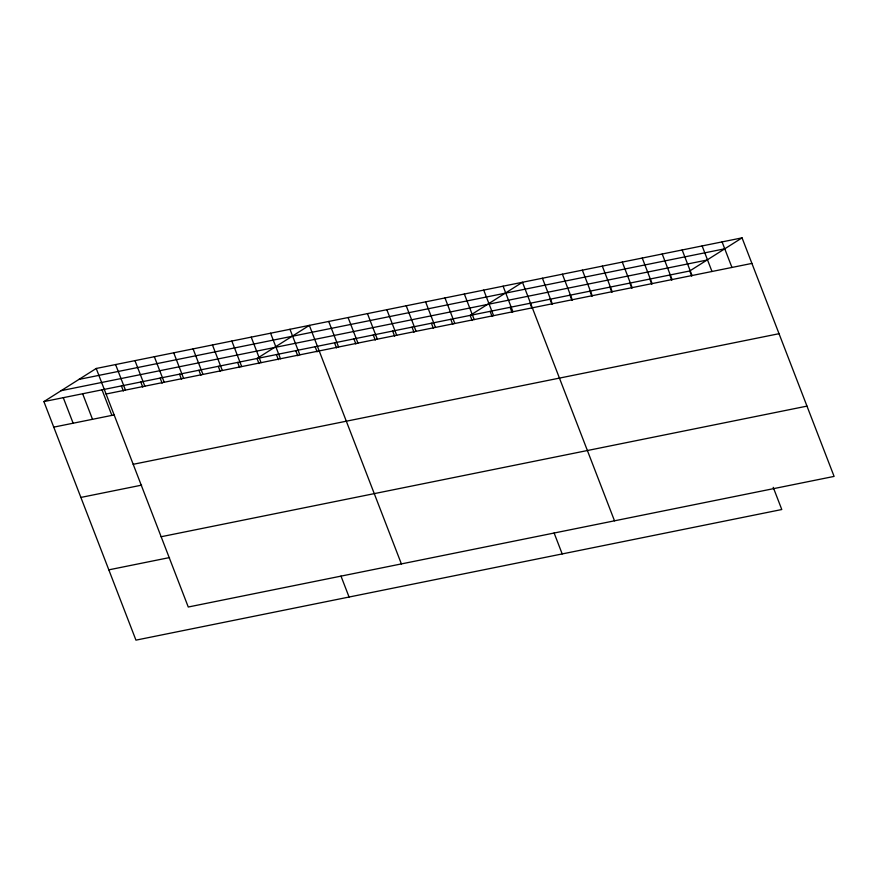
<?xml version="1.0" encoding="UTF-8"?>
<svg xmlns="http://www.w3.org/2000/svg" width="878" height="878" viewBox="0 0 878 878"><rect width="100%" height="100%" fill="white"/><g stroke="black" fill="none" stroke-linecap="round" stroke-linejoin="round"><path stroke-width="1.32" d="M773.222 487.334L781.782 509.525L135.947 640.139L43.9 401.597L96.218 368.475L742.053 237.861L834.1 476.403L188.265 607.016L96.218 368.475M43.9 401.597L689.735 270.984L742.053 237.861M78.954 379.406L724.789 248.792M61.164 390.666L706.999 260.053M106.073 394.013L751.908 263.411M53.756 427.136L114.469 414.866M133.193 464.308L779.038 333.695M80.875 497.431L141.588 485.15M161.146 536.732L806.981 406.119M108.828 569.844L169.531 557.574M722.089 241.9L731.945 267.45M702.126 245.939L711.981 271.478M682.162 249.978L692.029 275.516M689.735 270.984L691.71 276.087M662.21 254.005L672.065 279.555M669.771 275.023L671.747 280.126M642.246 258.044L652.102 283.594M649.808 279.061L651.783 284.165M622.282 262.083L632.138 287.633M629.844 283.089L631.82 288.204M602.319 266.122L612.175 291.672M609.892 287.128L611.856 292.242M582.355 270.161L592.211 295.71M589.928 291.167L591.893 296.281M562.392 274.199L572.247 299.738M569.965 295.206L571.929 300.309M542.428 278.238L552.284 303.777M550.001 299.244L551.977 304.348M614.512 520.819L522.465 282.266L470.147 315.389L472.123 320.503M530.038 303.283L532.013 308.387M503.094 286.184L512.95 311.734M510.074 307.311L512.05 312.425M483.723 290.102L493.579 315.652M490.111 311.35L492.086 316.464M464.341 294.02L474.197 319.57M554.106 532.968L562.194 553.93M444.97 297.938L454.826 323.488M450.776 319.307L452.752 324.421M425.589 301.856L435.455 327.406M431.405 323.225L433.37 328.339M406.218 305.774L416.073 331.324M412.023 327.143L413.999 332.257M386.847 309.704L396.702 335.242M392.653 331.061L394.617 336.175M367.465 313.622L377.331 339.16M373.271 334.979L375.246 340.093M348.094 317.54L357.95 343.079M353.9 338.897L355.875 344.011M328.723 321.458L338.579 346.997M334.529 342.815L336.493 347.929M401.389 563.917L309.341 325.376L257.024 358.487L258.999 363.602M315.147 346.733L317.123 351.848M289.97 329.294L299.826 354.833M295.776 350.651L297.752 355.766M270.589 333.212L280.455 358.751M276.405 354.569L278.37 359.684M251.218 337.13L261.073 362.669M340.982 576.078L349.071 597.04M231.847 341.048L241.702 366.587M237.653 362.405L239.617 367.52M212.465 344.966L222.321 370.505M218.271 366.324L220.246 371.438M193.094 348.884L202.95 374.423M198.9 370.242L200.875 375.356M173.723 352.802L183.579 378.341M179.529 374.16L181.494 379.274M154.341 356.72L164.197 382.259M160.147 378.078L162.123 383.192M134.971 360.639L144.826 386.177M140.776 381.996L142.752 387.11M115.589 364.557L125.455 390.095M121.405 385.914L123.37 391.028M102.024 389.832L111.879 415.382M82.653 393.761L92.508 419.3M63.271 397.679L73.137 423.218"/></g></svg>
